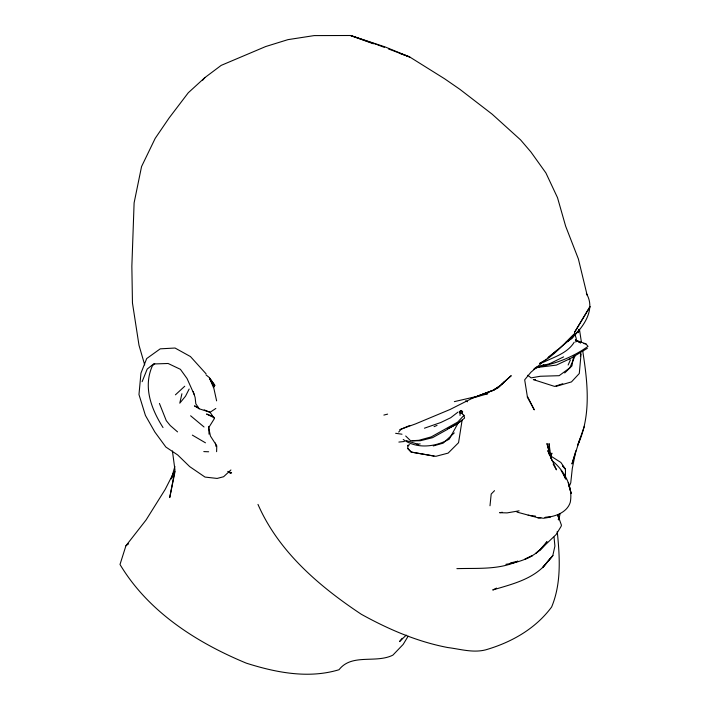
<?xml version="1.0" encoding="UTF-8"?>
<svg xmlns="http://www.w3.org/2000/svg" width="710" height="710" viewBox="0 0 710 710"><rect width="100%" height="100%" fill="white"/><g stroke="black" fill="none" stroke-linecap="round" stroke-linejoin="round"><path stroke-width="1.06" d="M565.435 477.715L565.471 469.186L560.891 462.485L551.2 456.299M216.612 451.675L216.763 445.853L210.453 436.064L208.669 427.722L214.393 418.572L210.08 412.288L204.214 409.883M460.036 415.457L460.169 411.09M578.641 329.458L578.384 332.688L579.236 329.511M489.998 505.768L491.187 494.053L494.524 490.672M575.81 342.051L576.254 338.386L574.843 334.268M580.372 356.429L580.656 354.237M584.365 426.328L577.718 445.117C591.492 415.501 587.623 382.158 582.706 350.891M558.681 517.679L558.353 519.764L558.708 517.714M573.724 355.559L571.923 365.916L564.725 372.945M462.192 413.85L462.601 411.702L461.252 410.495L459.574 412.954M175.042 471.493L169.726 497.568L174.98 470.073L172.415 450.948M558.805 519.782L560.137 513.534M181.911 393.766L179.79 403.165L185.514 396.207L189.153 389.036M174.873 466.452L171.305 478.895L172.237 476.907M173.657 472.807L165.173 489.447L146.091 519.942L125.927 545.768L120.008 564.477C148.239 611.727 196.537 642.532 246.317 663.158C275.95 672.574 308.53 678.991 339.034 669.716C351.903 653.138 375.785 663.717 392.896 655.126L403.165 644.405L408.108 636.249M579.91 438.984L571.958 463.967L575.89 450.717L572.295 468.485L570.751 482.844L569.047 486.927M142.133 381.678L147.201 369.067L154.088 363.555M575.118 355.772L569.793 367.886L559.134 375.688L540.328 376.264L531.115 377.871L527.734 375.244M568.133 365.011L570.405 359.917M550.543 455.758L551.901 453.131L550.933 456.965L549.842 455.021M458.474 422.459L449.261 439.117C435.39 447.14 416.797 449.173 403.218 439.481M538.366 550.969L535.997 553.25L539.351 550.49L547.002 541.65C538.26 555.637 521.601 562.089 505.902 564.308M574.212 342.193C567.636 353.056 554.51 356.908 543.665 362.153M402.197 638.272L399.517 641.609L406.271 635.095M202.705 80.168L204.853 77.63L221.183 65.382L265.691 46.54L287.94 39.645L314.148 35.598L350.562 35.5L385.086 46.922L409.741 56.995L444.531 78.73L459.867 89.309L492.128 114.159L520.563 139.87L530.894 151.949L545.91 172.947L557.51 197.682L565.63 226.153L578.393 258.99L587.126 295.103M398.692 432.07L401.185 429.151L409.812 425.459M543.106 546.398L539.351 550.49L556.187 534.488L561.095 526.394L561.441 525.196L557.723 514.759M459.716 411.33L463.967 415.332L457.746 422.068L431.245 436.89L418.962 440.28L410.691 440.839L405.685 435.993M574.692 333.452C563.625 343.986 553.427 356.624 539.529 363.502L543.487 361.239M567.938 341.439C580.869 330.505 596.995 311.007 586.371 293.558M570.13 339.3L579.183 330.168L570.671 339.229M230.91 469.958L223.606 476.738L217.118 478.434L205.012 477.076L189.712 466.63L177.748 455.003L165.856 447.034L154.86 432.035L145.426 415.439L138.974 394.547L140.953 373.185L146.677 358.577L160.229 348.841L175.033 348.024L190.44 356.553L206.069 373.815M175.423 394.831L184.742 386.231M154.736 363.68L152.401 365.819C142.852 387.092 151.337 409.084 163.016 427.553M454.276 432.905L443.138 443.146L433.286 445.951M204.853 77.63L188.283 92.761L169.122 117.958L155.197 138.361L141.556 166.575L134.11 202.874L131.856 266.277L132.459 302.984L138.991 345.229L144.707 364.922M499.458 386.169L493.352 390.225L476.57 396.57M503.39 382.672L511.244 375.67L497.887 387.571L493.086 390.34M499.618 386.071L493.352 390.225L477.768 396.065M501.296 384.634L504.641 381.749L498.358 387.642L493.415 390.252L473.579 397.591L450.122 409.457L415.457 423.941L399.721 429.639M548.803 357.068L572.872 337.17L566.065 342.229M546.336 359.1L530.938 372.217L524.681 379.814L527.264 396.065L534.284 409.865L527.202 396.881M547.712 357.831L557.838 349.648M459.512 422.272L462.112 420.196L458.553 442.694L448.125 453.113L435.86 456.317L411.161 452.075L407.806 448.516M458.065 412.048L450.69 417.737L440.786 422.512L424.438 428.192M125.927 545.768L128.581 543.824M215.831 408.463L210.08 412.288L199.155 408.765L194.442 405.88L198.356 407.478M587.339 348.326L568.586 359.615M447.513 429.373L432.541 437.688L420.444 440.724L412.217 440.857M447.753 428.893L457.648 423.515L464.571 418.11L463.967 415.332M447.824 428.867L456.636 424.243M496.538 588.102L492.74 589.992C510.401 584.649 529.687 580.203 543.327 566.837L552.788 555.637L554.909 546.088L554.04 537.15M563.607 356.881L549.647 363.724L537.159 366.91M569.553 358.914L556.365 365.109L535.127 367.709M533.441 369.315L539.174 366.75M541.082 365.898L543.949 364.62M434.058 426.648L437.023 425.414M434.032 456.095L411.188 452.075L407.709 448.454L407.93 445.339L409.705 444.673M562.764 383.755L554.528 386.391L533.316 379.584L535.517 379.637M556.125 386.364L571.461 381.909L579.289 373.513L581.055 353.988L580.043 352.382M470.65 398.585L487.841 393.695L485.649 393.819M383.87 415.075L387.624 414.125M510.357 562.995L517.901 561.175C498.509 570.015 477.448 567.982 456.885 568.648M536.103 367.256C554.785 364.186 572.588 357.396 588.022 346.373L585.936 343.889L575.863 340.205L580.585 342.957L576.981 340.773M454.364 401.629L476.827 396.428M519.099 510.836L507.082 512.895L499.636 512.709L502.325 512.265M398.869 442.073L404.345 441.505M416.885 444.247L420.187 443.91M545.227 517.448C554.963 516.782 567.13 512.54 570.272 502.281C573.289 486.501 563.917 470.029 551.892 460.506L546.975 443.528L550.055 455.74M540.887 517.563L537.781 517.697L516.978 512.096M545.014 517.395L550.179 517.173L543.789 518.256L537.781 517.697L540.47 517.652M154.771 363.937L168.11 363.484L180.402 369.315L187.032 378.51L194.318 394.787M203.797 451.595L208.651 451.773M528.169 515.229L535.491 516.126M583.957 343.622L585.936 343.889M395.639 433.304L402.002 434.218M418.083 444.327L406.306 440.608M376.247 44.304L350.562 35.5L373.407 43.798M399.357 53.223L409.741 56.995L388.432 48.919M377.267 44.694L384.367 47.384M213.701 416.797L206.566 414.028L214.429 417.862M228.567 471.6L231.611 472.922L230.368 472.984L228.07 471.626M205.456 442.818L192.348 435.123M465.636 400.83L467.437 401.798M460.648 410.46L462.601 411.702M228.025 471.396L230.368 472.984L228.771 471.866M575.34 339.93L576.893 340.986M205.998 374.88L209.379 377.613L214.935 385.503L209.432 378.031L214.322 386.95L209.787 378.794L213.914 388.565L216.621 400.857M190.617 415.785L204.027 426.985M177.544 431.884L170.249 425.538L166.291 420.675L159.422 403.44M562.497 465.973L565.471 469.186L562.639 465.991M459.627 411.489L460.861 413.14M199.155 408.765L195.818 403.777L195.126 397.449L193.226 391.538M553.179 464.145L556.462 469.842L547.836 450.61L549.611 455.456M561.14 470.481L565.462 478.247L563.447 473.685L565.843 479.268M257.978 504.393C278.613 551.75 319.225 586.3 361.31 614.274C388.388 629.264 417.302 641.751 447.824 647.547C460.391 649.117 472.975 653.093 485.631 649.863C511.395 642.39 535.402 628.874 551.626 607.006C561.61 583.016 559.755 556.622 557.243 531.399M564.255 475.629L565.462 478.247M407.93 445.339L408.143 445.995M557.749 514.874L558.158 516.933M215.432 443.022L216.071 446.572M579.44 329.342L581.428 342.282M551.049 458.678L549.052 443.599L549.558 450.868M208.74 426.408L209.042 434.183M589.966 306.729L574.603 332.218L589.966 306.729M552.788 555.637L542.617 567.592L552.788 555.637M532.331 555.646L525.089 559.125L532.331 555.646M569.917 488.702L568.302 482.676L571.159 493.441L569.917 488.702"/></g></svg>
